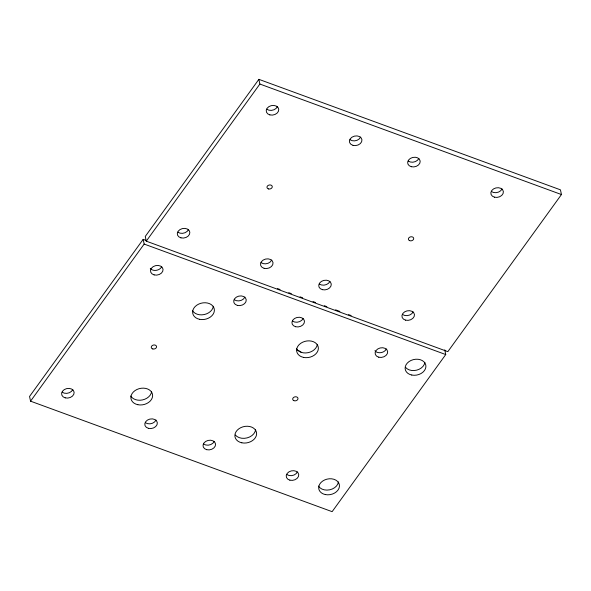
<?xml version="1.0" encoding="UTF-8"?>
<svg xmlns="http://www.w3.org/2000/svg" width="591" height="591" viewBox="0 0 591 591"><rect width="100%" height="100%" fill="white"/><g stroke="black" fill="none" stroke-linecap="round" stroke-linejoin="round"><path stroke-width="0.89" d="M146.627 240.618L143.162 239.348L29.55 396.458L30.555 401.171L332.127 511.666L445.74 354.556L444.735 349.842M258.873 79.334L145.26 236.444L146.265 241.158L447.838 351.652L561.45 194.542L560.445 189.829L258.873 79.334L259.877 84.048L146.265 241.158M30.555 401.171L144.16 244.061L143.162 239.348M259.877 84.048L561.45 194.542M277.482 288.563L280.082 289.516M288.748 292.693L291.348 293.646M300.014 296.822L302.614 297.775M313.016 301.58L315.616 302.533M324.282 305.71L326.882 306.663M335.548 309.839L339.877 311.427M348.542 314.604L351.143 315.557M144.16 244.061L445.74 354.556M413.146 311.826A6.346 4.787 -12 0 1 402.464 314.419M502.062 188.869A6.346 4.787 -12 0 1 491.38 191.469M418.871 158.388A6.346 4.787 -12 0 1 408.189 160.988M329.955 281.346A6.346 4.787 -12 0 1 319.273 283.939M271.72 260.01A6.346 4.787 -12 0 1 261.037 262.603M360.636 137.053A6.346 4.787 -12 0 1 349.953 139.646M277.438 106.572A6.346 4.787 -12 0 1 266.755 109.165M188.529 229.53A6.346 4.787 -12 0 1 177.847 232.123M338.421 481.909A10.498 7.912 -12 0 1 329.682 489.821A10.498 7.912 -12 0 1 318.519 486.09M424.87 362.372A10.498 7.912 -12 0 1 416.766 370.129A10.498 7.912 -12 0 1 405.552 367.388M151.591 391.67A10.985 8.281 -12 0 1 142.438 399.944A10.985 8.281 -12 0 1 130.759 396.044M213.336 306.286A10.985 8.281 -12 0 1 204.183 314.56A10.985 8.281 -12 0 1 192.503 310.659M317.33 344.39A10.985 8.281 -12 0 1 308.177 352.664A10.985 8.281 -12 0 1 296.497 348.756M255.585 429.775A10.985 8.281 -12 0 1 247.104 437.894A10.985 8.281 -12 0 1 235.366 435.028M297.436 471.84A6.346 4.787 -12 0 1 286.753 474.44M386.351 348.889A6.346 4.787 -12 0 1 380.973 352.628A6.346 4.787 -12 0 1 374.908 350.729M303.153 318.401A6.346 4.787 -12 0 1 292.471 321.002M214.245 441.359A6.346 4.787 -12 0 1 203.563 443.959M156.009 420.024A6.346 4.787 -12 0 1 145.327 422.617M244.918 297.066A6.346 4.787 -12 0 1 234.235 299.667M161.727 266.585A6.346 4.787 -12 0 1 156.349 270.331A6.346 4.787 -12 0 1 150.284 268.425M72.811 389.543A6.346 4.787 -12 0 1 62.129 392.136M296.926 349.902A18.314 13.8 -12 0 1 301.292 352.295M180.942 237.848A6.346 4.787 -12 0 0 189.829 232.219A6.346 4.787 -12 0 0 179.937 229.604A6.346 4.787 -12 0 0 180.942 237.848M269.858 114.89A6.346 4.787 -12 0 0 278.745 109.261A6.346 4.787 -12 0 0 268.853 106.653A6.346 4.787 -12 0 0 269.858 114.89M264.133 268.329A6.346 4.787 -12 0 0 273.027 262.7A6.346 4.787 -12 0 0 263.128 260.084A6.346 4.787 -12 0 0 264.133 268.329M353.049 145.371A6.346 4.787 -12 0 0 361.936 139.742A6.346 4.787 -12 0 0 352.044 137.134A6.346 4.787 -12 0 0 353.049 145.371M322.368 289.664A6.346 4.787 -12 0 0 331.263 284.035A6.346 4.787 -12 0 0 321.364 281.427A6.346 4.787 -12 0 0 322.368 289.664M411.284 166.706A6.346 4.787 -12 0 0 420.171 161.077A6.346 4.787 -12 0 0 410.28 158.469A6.346 4.787 -12 0 0 411.284 166.706M405.566 320.145A6.346 4.787 -12 0 0 414.454 314.515A6.346 4.787 -12 0 0 404.554 311.908A6.346 4.787 -12 0 0 405.566 320.145M494.475 197.187A6.346 4.787 -12 0 0 503.369 191.558A6.346 4.787 -12 0 0 493.47 188.95A6.346 4.787 -12 0 0 494.475 197.187M268.513 188.943A2.689 2.024 -12 0 0 272.274 186.557A2.689 2.024 -12 0 0 268.085 185.456A2.689 2.024 -12 0 0 268.513 188.943M409.504 240.603A2.689 2.024 -12 0 0 413.7 238.764A2.689 2.024 -12 0 0 409.947 237.043A2.689 2.024 -12 0 0 409.504 240.603M325.331 494.571A10.498 7.912 -12 0 0 339.345 484.627A10.498 7.912 -12 0 0 322.538 481.155A10.498 7.912 -12 0 0 325.331 494.571M411.772 375.034A10.498 7.912 -12 0 0 425.793 365.09A10.498 7.912 -12 0 0 408.987 361.611A10.498 7.912 -12 0 0 411.772 375.034M241.83 442.799A10.985 8.281 -12 0 0 256.501 432.398A10.985 8.281 -12 0 0 238.912 428.763A10.985 8.281 -12 0 0 241.83 442.799M303.575 357.415A10.985 8.281 -12 0 0 318.246 347.013A10.985 8.281 -12 0 0 300.656 343.371A10.985 8.281 -12 0 0 303.575 357.415M137.836 404.702A10.985 8.281 -12 0 0 152.508 394.293A10.985 8.281 -12 0 0 134.925 390.658A10.985 8.281 -12 0 0 137.836 404.702M199.581 319.317A10.985 8.281 -12 0 0 214.26 308.908A10.985 8.281 -12 0 0 196.67 305.274A10.985 8.281 -12 0 0 199.581 319.317M65.232 397.861A6.346 4.787 -12 0 0 74.119 392.232A6.346 4.787 -12 0 0 64.227 389.624A6.346 4.787 -12 0 0 65.232 397.861M154.14 274.904A6.346 4.787 -12 0 0 163.035 269.274A6.346 4.787 -12 0 0 153.135 266.667A6.346 4.787 -12 0 0 154.14 274.904M148.422 428.342A6.346 4.787 -12 0 0 157.317 422.713A6.346 4.787 -12 0 0 147.418 420.105A6.346 4.787 -12 0 0 148.422 428.342M237.338 305.384A6.346 4.787 -12 0 0 246.225 299.755A6.346 4.787 -12 0 0 236.334 297.147A6.346 4.787 -12 0 0 237.338 305.384M206.658 449.677A6.346 4.787 -12 0 0 215.545 444.048A6.346 4.787 -12 0 0 205.653 441.44A6.346 4.787 -12 0 0 206.658 449.677M295.574 326.72A6.346 4.787 -12 0 0 304.461 321.09A6.346 4.787 -12 0 0 294.569 318.483A6.346 4.787 -12 0 0 295.574 326.72M289.849 480.158A6.346 4.787 -12 0 0 298.743 474.529A6.346 4.787 -12 0 0 288.844 471.921A6.346 4.787 -12 0 0 289.849 480.158M378.765 357.208A6.346 4.787 -12 0 0 387.652 351.571A6.346 4.787 -12 0 0 377.76 348.963A6.346 4.787 -12 0 0 378.765 357.208M152.803 348.956A2.689 2.024 -12 0 0 156.563 346.577A2.689 2.024 -12 0 0 152.375 345.469A2.689 2.024 -12 0 0 152.803 348.956M293.793 400.617A2.689 2.024 -12 0 0 297.99 398.777A2.689 2.024 -12 0 0 294.237 397.056A2.689 2.024 -12 0 0 293.793 400.617"/></g></svg>
